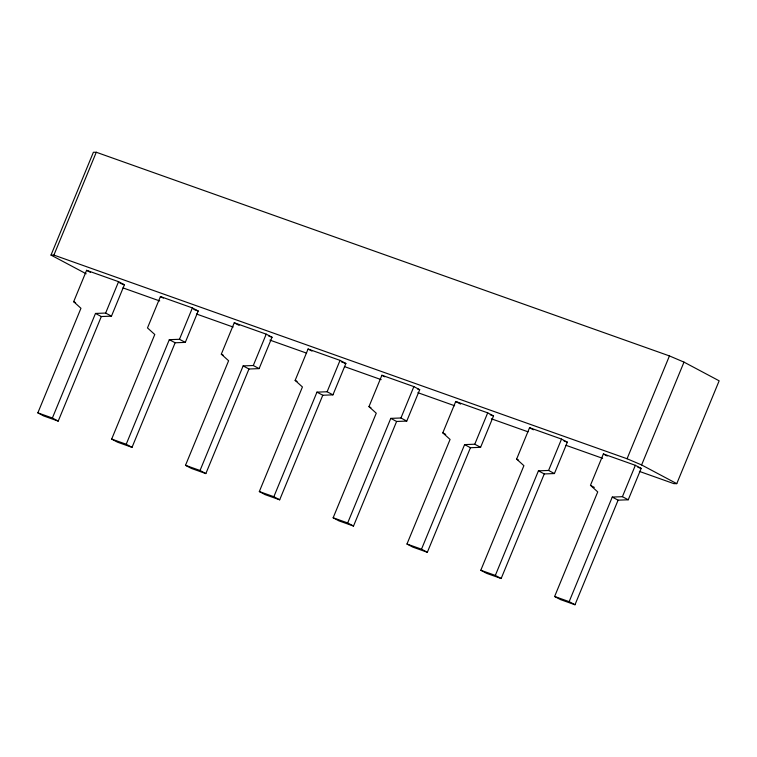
<?xml version="1.0" encoding="UTF-8"?>
<svg xmlns="http://www.w3.org/2000/svg" width="757" height="757" viewBox="0 0 757 757"><rect width="100%" height="100%" fill="white"/><g stroke="black" fill="none" stroke-linecap="round" stroke-linejoin="round"><path stroke-width="1.14" d="M86.166 273.788L51.012 255.09L93.395 152.252L96.281 152.252L669.443 355.922L683.997 362.12L719.15 380.818L676.767 483.647L673.872 483.647L639.372 471.384M51.012 255.09L53.898 255.09L96.281 152.252M58.213 421.119L43.679 415.953L37.85 412.849L80.952 308.279L73.666 301.693L86.601 270.325L118.575 281.68L124.394 284.783L111.468 316.152L101.315 316.54L95.486 313.445L52.384 418.015L58.213 421.119L101.315 316.54M95.486 313.445L105.639 313.057L118.575 281.68M160.427 296.555L147.492 327.923L154.778 334.509L111.676 439.088L117.505 442.183L132.03 447.349L175.141 342.77L185.295 342.391L198.22 311.013L192.401 307.919L160.427 296.555L163.342 298.107M132.03 447.349L126.211 444.245L169.313 339.675L179.466 339.287L185.295 342.391M179.466 339.287L192.401 307.919M205.857 473.579L191.332 468.413L185.503 465.318L228.605 360.748L221.318 354.162L234.254 322.785L266.218 334.149L272.047 337.243L259.121 368.621L248.958 369.009L243.139 365.905L200.037 470.485L205.857 473.579L248.958 369.009M243.139 365.905L253.292 365.517L266.218 334.149M279.683 499.809L265.149 494.652L259.329 491.548L302.431 386.978L295.145 380.393L308.08 349.024L340.044 360.379L345.873 363.483L332.948 394.851L322.785 395.239L316.956 392.145L273.854 496.715L279.683 499.809L322.785 395.239M316.956 392.145L327.119 391.757L340.044 360.379M353.51 526.049L338.975 520.882L333.146 517.788L376.257 413.208L368.971 406.623L381.897 375.254L413.871 386.609L419.7 389.713L406.764 421.081L396.611 421.469L390.782 418.375L347.681 522.945L353.51 526.049L396.611 421.469M390.782 418.375L400.945 417.987L413.871 386.609M427.336 552.279L412.802 547.112L406.973 544.018L450.074 439.438L442.798 432.862L455.723 401.484L487.697 412.849L493.526 415.943L480.591 447.321L470.438 447.709L464.609 444.605L421.507 549.185L427.336 552.279L470.438 447.709M464.609 444.605L474.771 444.217L487.697 412.849M501.162 578.509L486.628 573.352L480.799 570.248L523.901 465.678L516.624 459.092L529.55 427.714L561.524 439.079L567.353 442.183L554.417 473.551L544.264 473.939L538.435 470.835L495.333 575.415L501.162 578.509L544.264 473.939M538.435 470.835L548.588 470.447L561.524 439.079M603.376 453.954L590.451 485.322L597.727 491.908L554.626 596.478L560.454 599.582L574.989 604.748L618.091 500.169L628.244 499.781L641.179 468.413L635.35 465.309L603.376 453.954L607.265 456.017M53.898 255.09L627.061 458.751L669.443 355.922M574.989 604.748L569.16 601.645L612.262 497.075L622.415 496.687L628.244 499.781M622.415 496.687L635.35 465.309M676.767 483.647L641.614 464.949L683.997 362.12M119.984 283.213L124.394 284.783M193.811 309.452L198.22 311.013M268.744 336.07L272.047 337.243M341.464 361.912L345.873 363.483M417.495 388.928L419.7 389.713M490.214 414.77L493.526 415.943M564.041 441L567.353 442.183M637.867 467.239L641.179 468.413M122.965 287.887L159.699 300.945M196.423 313.994L233.147 327.043M269.88 340.092L306.604 353.14M344.444 366.587L381.168 379.635M417.902 392.694L454.626 405.743M491.35 418.791L528.083 431.84M565.914 445.286L602.648 458.335M37.85 412.849L52.384 418.015M111.676 439.088L126.211 444.245M185.503 465.318L200.037 470.485M259.329 491.548L273.854 496.715M333.146 517.788L347.681 522.945M406.973 544.018L421.507 549.185M480.799 570.248L495.333 575.415M554.626 596.478L569.16 601.645M627.061 458.751L641.614 464.949M529.55 427.714L533.439 429.787M455.723 401.484L460.578 404.068M591.416 485.843L594.33 487.394M612.262 497.075L618.091 500.169M381.897 375.254L384.811 376.806M548.588 470.447L554.417 473.551M516.624 459.092L518.564 460.124M308.08 349.024L311.96 351.087M474.771 444.217L480.591 447.321M442.798 432.862L445.712 434.404M234.254 322.785L239.108 325.368M400.945 417.987L406.764 421.081M368.971 406.623L370.911 407.654M327.119 391.757L332.948 394.851M295.145 380.393L297.085 381.424M86.601 270.325L90.48 272.388M253.292 365.517L259.121 368.621M221.318 354.162L223.258 355.194M169.313 339.675L175.141 342.77M105.639 313.057L111.468 316.152M73.666 301.693L75.615 302.724"/></g></svg>
